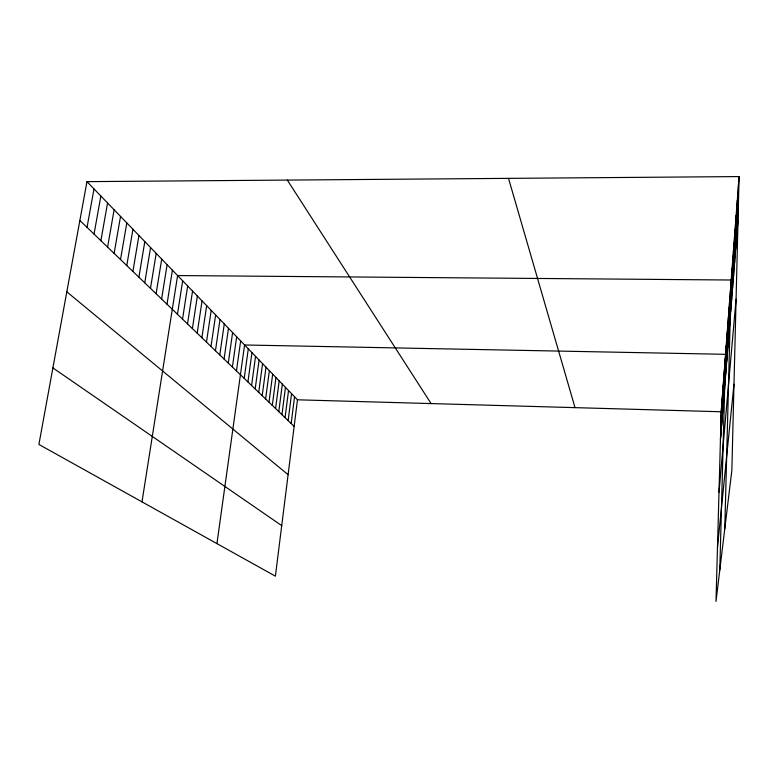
<?xml version="1.0" encoding="UTF-8"?>
<svg xmlns="http://www.w3.org/2000/svg" width="778" height="778" viewBox="0 0 778 778"><rect width="100%" height="100%" fill="white"/><g stroke="black" fill="none" stroke-linecap="round" stroke-linejoin="round"><path stroke-width="1.17" d="M739.1 176.577L731.865 470.145L716.003 601.423L721.206 411.766L739.1 176.577L86.971 181.634L38.9 444.442L275.393 576.177L297.478 399.804L86.971 181.634M727.469 352.074L728.373 317.502M727.838 347.367L728.762 312.474M728.227 342.553L729.151 307.349M728.616 337.642L729.55 302.107M729.015 332.634L729.959 296.758M729.424 327.509L730.367 291.293M729.842 322.277L730.795 285.711M724.785 528.729L731.232 280.012L177.598 275.558L141.995 501.868M730.707 311.453L731.67 274.187M731.155 305.861L732.127 268.225M731.612 300.143L732.594 262.128M732.079 294.288L733.061 255.894M732.555 288.298L733.547 249.514M733.051 282.171L734.043 242.989M733.547 275.889L734.558 236.308M734.062 269.46L735.074 229.471M734.588 262.876L735.609 222.459M735.132 256.127L736.153 215.282M735.677 249.213L736.717 207.93M736.251 242.123L737.291 200.384M736.824 234.839L737.875 192.652M737.427 227.38L738.478 184.717M720.661 437.314L721.439 408.606M720.895 434.309L721.692 405.387M721.138 431.255L721.935 402.129M721.391 428.163L722.188 398.813M721.644 425.012L722.441 395.438M721.896 421.802L722.704 392.015M722.159 418.545L722.976 388.523M722.422 415.238L723.239 384.984M722.694 411.863L723.511 381.376M722.966 408.44L723.793 377.709M723.239 404.949L724.075 373.985M723.521 401.399L724.367 370.192M723.812 397.782L724.658 366.321M724.104 394.106L724.96 362.392M724.406 390.361L725.261 358.395M719.796 569.992L725.573 354.321L244.574 344.985L216.936 543.618M725.028 382.533L725.903 350.022M725.359 378.429L726.234 345.646M725.689 374.257L726.574 341.182M726.03 369.988L726.924 336.631M726.38 365.65L727.274 331.992M726.74 361.216L727.634 327.256M727.099 356.694L728.004 322.432M720.418 440.26L738.04 219.717M718.998 492.163L736.076 299.151M717.491 546.944L733.975 384.235M288.142 420.606L291.555 393.678M291.166 423.504L294.541 396.761M281.957 414.655L285.458 387.356M285.079 417.65L288.531 390.537M275.577 408.528L279.176 380.841M278.796 411.611L282.346 384.118M268.994 402.197L272.689 374.121M272.31 405.387L275.957 377.505M262.196 395.671L265.998 367.187M265.619 398.958L269.373 370.678M255.184 388.932L259.093 360.019M258.714 392.326L262.575 363.637M247.929 381.959L251.955 352.629M251.586 385.48L255.554 356.353M244.214 378.39L248.299 348.836M236.454 370.931L240.655 340.92M228.275 363.083L232.612 332.585M232.398 367.041L236.668 336.786M224.074 359.047L228.489 328.306M215.438 350.752L219.999 319.505M219.795 354.933L224.278 323.949M211.003 346.482L215.632 314.983M206.481 342.145L211.188 310.383M197.184 333.208L202.047 300.901M201.881 337.72L206.666 305.686M192.399 328.608L197.349 296.029M187.517 323.92L192.555 291.06M177.462 314.263L182.674 280.829M182.538 319.136L187.663 285.993M167.007 304.217L172.405 270.19M161.61 299.034L167.114 264.705M156.106 293.744L161.707 259.103M150.485 288.346L156.193 253.385M144.747 282.832L150.562 247.55M138.892 277.201L144.815 241.588M132.902 271.444L138.941 235.501M126.775 265.561L132.941 229.277M120.522 259.551L126.804 222.926M114.123 253.404L120.532 216.43M107.588 247.122L114.123 209.778M100.887 240.694L107.568 202.99M94.041 234.11L100.858 196.037M87.039 227.38L93.992 188.918M297.478 399.804L721.206 411.766M52.894 367.916L281.724 525.617M66.811 291.818L288.103 474.697M79.862 220.485L294.152 426.373M287.325 180.088L431.1 403.578M508.52 178.366L575.02 407.633"/></g></svg>
